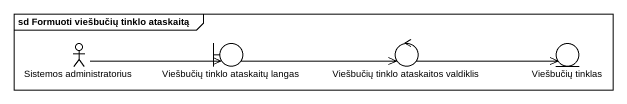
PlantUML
@startuml
mainframe sd Formuoti viešbučių tinklo ataskaitą
actor "Sistemos administratorius" as Sistemos_administratorius
boundary "Viešbučių tinklo ataskaitų langas" as Viešbučių_tinklo_ataskaitų
control "Viešbučių tinklo ataskaitos valdiklis" as Viešbučių_tinklo_ataskaitos
entity "Viešbučių tinklas" as Viešbučių_tinklas
Sistemos_administratorius -right-> Viešbučių_tinklo_ataskaitų
Viešbučių_tinklo_ataskaitų -right-> Viešbučių_tinklo_ataskaitos
Viešbučių_tinklo_ataskaitos -right-> Viešbučių_tinklas
@enduml
